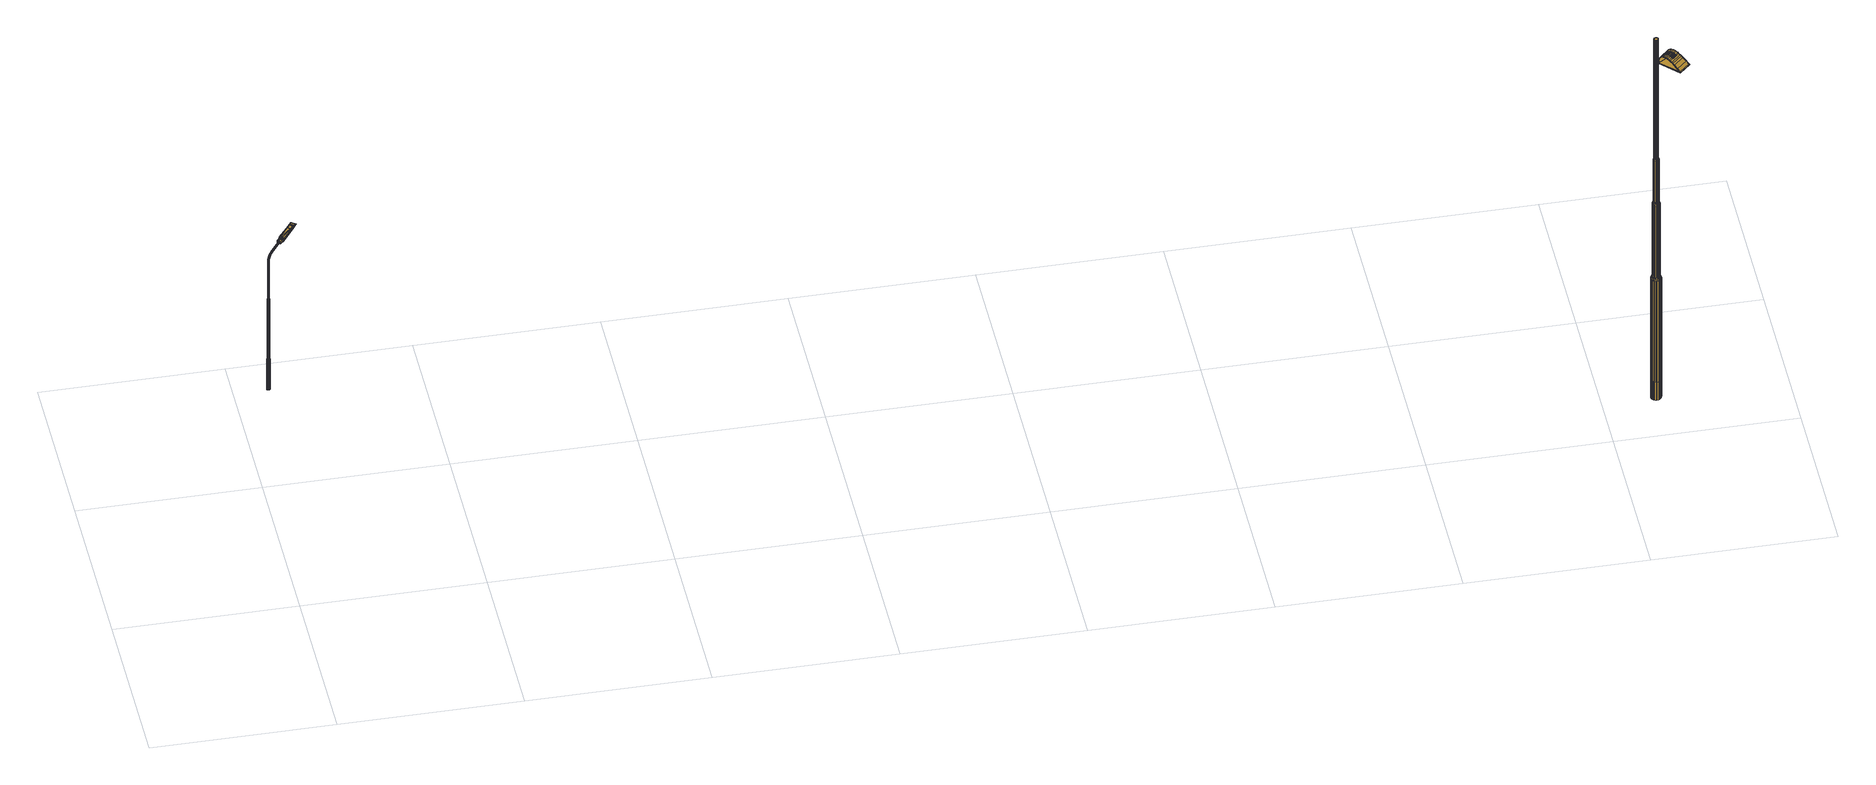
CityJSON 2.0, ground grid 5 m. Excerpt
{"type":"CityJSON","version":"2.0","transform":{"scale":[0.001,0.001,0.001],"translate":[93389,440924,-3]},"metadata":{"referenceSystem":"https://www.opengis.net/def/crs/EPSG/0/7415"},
"CityObjects":{
"cityfurniture1":{"type":"CityFurniture","attributes":{"Lichtpunttype":"Straatverlichting","Brondatum":"12-06-2019","Buurt_nummer":"62","Masttype":"MAST 6M LPH 6M ST VERJ D89 B1","Lamptype":"SON PRO E 50W E27","Buurtnaam":"Hillegersberg Noord","Nummer":"2","Geplaatst_op":"01-01-1998","Wijknummer":"6","Nivo":"0","Datum_laatste_mutatie":"07-06-2019","Straatnaam":"Wilgenoord","Thema":"Lichtmasten","Beheerobject":"23442/OVL-002","Armatuurtype":"490 SGS 203 1X SON 50W <NB>","Objecthoogte":"6","Klasse":"Tertiaire weg","Wijknaam":"Hillegersberg-Schiebroek","class":"Paal","function":"Lichtmast"},"geometry":[{"type":"MultiSurface","lod":"2","boundaries":[[[0,1,2,3,4,5]],[[6,7,8,9,10,11]],[[12,13,14,15,16,17]],[[18,19,20,21,22,23]],[[16,15,14,24,25,26]],[[11,10,9,27,28,29]],[[30,31,20,19,18,32]],[[23,22,21,33,34,35]],[[36,37,38,39]],[[40,41,42,31,30,32]],[[43,44,45,46,47,48]],[[14,49,50,24]],[[51,52,53,54]],[[55,56,45,44,43,57]],[[20,58,59,21]],[[49,60,61,50]],[[62,48,52,51]],[[26,25,24,2,1,0]],[[63,64,65,8,7,6]],[[9,66,67,27]],[[68,69,56,55,57,70]],[[71,5,72,73]],[[74,75,76,66]],[[61,77,78,79]],[[77,80,81,78]],[[82,71,73,83]],[[46,84,36,85]],[[37,82,83,38]],[[48,47,46,85,86,52]],[[80,6,11,81]],[[8,74,66,9]],[[87,88,89,90]],[[50,61,79,91]],[[85,36,39,92]],[[93,94,95,96]],[[97,98,99,100]],[[60,101,77,61]],[[102,23,35,103]],[[75,87,90,76]],[[24,50,91,2]],[[96,95,104,105]],[[59,96,105,106]],[[107,16,26,108]],[[109,63,6,80]],[[21,59,106,33]],[[95,51,54,104]],[[110,111,112,113]],[[88,32,18,89]],[[81,11,29,114]],[[98,115,116,99]],[[2,91,117,3]],[[94,62,51,95]],[[79,78,118,119]],[[52,86,85,92,120,53]],[[76,90,111,110]],[[27,67,121,122]],[[67,110,113,121]],[[66,76,110,67]],[[111,102,103,112]],[[123,124,125,126]],[[127,128,71,82]],[[90,89,102,111]],[[91,79,119,117]],[[115,107,108,116]],[[129,130,131,132]],[[58,93,96,59]],[[133,134,135,136]],[[124,137,138,125]],[[139,17,16,107]],[[84,140,37,36]],[[140,127,82,37]],[[101,109,80,77]],[[141,142,40,143]],[[144,141,143,145]],[[146,147,148,149]],[[13,150,49,14]],[[151,152,142,141]],[[136,135,153,154]],[[78,81,114,118]],[[89,18,23,102]],[[128,0,5,71]],[[135,144,145,153]],[[155,156,157,158]],[[159,160,98,97]],[[161,151,141,144]],[[162,57,43,163]],[[164,165,94,93]],[[147,166,167,148]],[[168,169,170,171]],[[31,172,58,20]],[[145,143,88,87]],[[56,97,100,45]],[[150,173,60,49]],[[132,131,174,175]],[[154,153,75,74]],[[176,177,123,178]],[[171,170,165,164]],[[156,179,180,157]],[[163,43,48,62]],[[153,145,87,75]],[[169,181,162,170]],[[166,155,158,167]],[[181,70,57,162]],[[182,168,171,183]],[[45,100,84,46]],[[184,133,136,185]],[[173,186,101,60]],[[186,187,109,101]],[[188,139,107,115]],[[42,183,172,31]],[[170,162,163,165]],[[116,108,128,127]],[[108,26,0,128]],[[99,116,127,140]],[[165,163,62,94]],[[69,159,97,56]],[[160,188,115,98]],[[143,40,32,88]],[[172,164,93,58]],[[187,189,63,109]],[[65,154,74,8]],[[183,171,164,172]],[[100,99,140,84]],[[190,191,192,193]],[[194,195,196,197]],[[198,199,200,201]],[[177,202,124,123]],[[203,204,168,182]],[[205,206,207,208,209,210]],[[211,212,202,177]],[[213,214,215,216]],[[217,210,209,218]],[[219,220,221,222]],[[223,213,216,224]],[[225,190,193,226]],[[220,227,228,221]],[[227,229,230,228]],[[231,232,155,166]],[[206,223,224,207]],[[233,203,182,234]],[[235,236,237,238]],[[239,240,241,242]],[[202,243,137,124]],[[191,194,197,192]],[[195,244,245,196]],[[246,231,166,147]],[[175,174,70,181]],[[245,247,201,248,249,250]],[[179,251,252,253,254,180]],[[152,255,233,234,256,142]],[[257,239,242,258]],[[214,235,238,215]],[[259,198,201,247,245,244]],[[260,261,184,185,262,189]],[[263,226,264,265,266,267]],[[268,211,177,176]],[[269,246,147,146]],[[270,267,266,243]],[[212,270,243,202]],[[271,268,176,252]],[[272,273,233,255,152,274]],[[275,276,277,184,261,260]],[[278,175,181,169]],[[279,280,179,156]],[[234,182,183,42]],[[281,271,252,251,179,280]],[[282,283,130,129]],[[256,234,42,41,40,142]],[[284,282,129,285]],[[126,125,186,173]],[[137,275,260,138]],[[232,279,156,155]],[[204,278,169,168]],[[243,266,275,137]],[[286,287,288,289]],[[290,291,159,69]],[[265,264,277,276,275,266]],[[292,274,152,151]],[[293,294,13,12,17,295]],[[192,197,296,287]],[[297,292,151,161]],[[296,298,292,297]],[[277,289,133,184]],[[226,193,286,264]],[[287,296,297,288]],[[197,196,298,296]],[[196,245,250,298]],[[193,192,287,286]],[[298,250,274,292]],[[291,299,160,159]],[[264,286,289,277]],[[289,288,134,133]],[[149,148,291,290]],[[273,300,203,233]],[[125,138,187,186]],[[157,180,295,301]],[[302,301,139,188]],[[158,157,301,302]],[[167,158,302,299]],[[288,297,161,134]],[[262,185,65,64,63,189]],[[134,161,144,135]],[[138,260,189,187]],[[185,136,154,65]],[[299,302,188,160]],[[301,295,17,139]],[[148,167,299,291]],[[303,126,173,150]],[[304,285,305,306]],[[305,132,175,278]],[[249,248,273,272,274,250]],[[300,306,204,203]],[[200,307,304,308]],[[178,123,126,303]],[[201,200,308,248]],[[294,303,150,13]],[[252,176,178,253]],[[248,308,300,273]],[[254,253,294,293,295,180]],[[307,284,285,304]],[[285,129,132,305]],[[309,217,218,310]],[[253,178,303,294]],[[308,304,306,300]],[[306,305,278,204]],[[117,119,311,312]],[[29,28,27,122,313,314]],[[53,120,92,315,316,317]],[[314,313,122,318,319,320]],[[3,117,312,321]],[[258,242,270,212]],[[112,103,322,323]],[[54,53,317,324]],[[113,112,323,325]],[[104,54,324,326]],[[106,105,327,328]],[[242,241,267,270]],[[329,257,258,330]],[[5,4,3,321,331,72]],[[105,104,326,327]],[[35,34,33,332,333,334]],[[103,35,334,322]],[[33,106,328,332]],[[229,335,336,230]],[[337,225,226,263,267,241]],[[216,215,338,339]],[[340,341,231,246]],[[341,342,232,231]],[[39,38,343,344]],[[338,345,282,284]],[[342,346,279,232]],[[224,216,339,199]],[[38,83,347,343]],[[207,224,199,198]],[[222,221,340,348]],[[92,39,344,315]],[[83,73,349,347]],[[350,351,352,353,354,355]],[[336,355,354,346]],[[353,352,271,281,280,354]],[[346,354,280,279]],[[345,356,283,282]],[[215,238,345,338]],[[221,228,341,340]],[[238,237,356,345]],[[72,331,321,357,358,359]],[[352,360,268,271]],[[351,361,360,352]],[[362,309,310,363]],[[335,364,355,336]],[[360,330,211,268]],[[330,258,212,211]],[[228,230,342,341]],[[365,146,149,366,131,130]],[[208,207,198,259,244,209]],[[361,329,330,360]],[[367,368,369,370]],[[368,362,363,369]],[[230,336,346,342]],[[218,209,244,195]],[[371,219,222,372,237,236]],[[372,222,348,373,356,237]],[[374,375,239,257]],[[376,374,257,329]],[[240,377,370,225,337,241]],[[339,338,284,307]],[[363,310,194,191]],[[375,378,240,239]],[[379,376,329,361]],[[348,340,246,269]],[[366,149,290,380,174,131]],[[369,363,191,190]],[[310,218,195,194]],[[378,381,367,370,377,240]],[[380,290,69,68,70,174]],[[364,382,383,351,350,355]],[[383,379,361,351]],[[370,369,190,225]],[[199,339,307,200]],[[384,220,219,385]],[[385,219,371,236,386,387]],[[318,388,325,323,322,334,333,332,328,327,326,324,317,316,315,344,343,347,349,359,358,357,389,390,391,392,320,319]],[[311,393,391,390]],[[312,311,390,389]],[[386,236,235,394]],[[356,373,348,269,395,283]],[[393,396,392,391]],[[397,398,399,206,205,210]],[[400,397,210,217]],[[395,269,146,365,130,283]],[[401,229,227,402]],[[403,404,400,405]],[[404,400,217,309]],[[406,385,384,407]],[[376,379,408,409]],[[402,227,220,384]],[[410,411,214,213]],[[399,412,223,206]],[[412,410,213,223]],[[413,414,415,416]],[[394,235,214,411]],[[417,362,368,418]],[[419,418,417,420]],[[335,229,401,421]],[[404,309,362,417]],[[411,410,412,399,398,397,400,404,417,418,422,423,424,415,414,409,408,425,426,427,421,401,402,384,385,387,386,394]],[[364,335,421,427]],[[416,415,424,428]],[[424,378,375,415]],[[383,382,364,427,426,425]],[[422,367,381,378,424,423]],[[415,375,374,414]],[[374,376,409,414]],[[424,423,429,428]],[[430,429,423,422]],[[418,368,367,422]],[[379,383,425,408]],[[431,427,426,425,432,433]],[[434,399,412,435]],[[407,384,402,436]],[[432,425,408,437]],[[438,409,414,413]],[[420,417,404,403]],[[439,401,421,440]],[[440,421,427,431]],[[435,412,410,441]],[[442,411,394,443]],[[437,408,409,438]],[[441,410,411,442]],[[405,400,397,444]],[[406,445,446,386,387,385]],[[436,402,401,439]],[[443,394,386,446]],[[434,447,444,397,398,399]],[[430,422,418,419]],[[122,121,388,318]],[[121,113,325,388]],[[114,29,314,396]],[[73,72,359,349]],[[118,114,396,393]],[[321,312,389,357]],[[119,118,393,311]],[[396,314,320,392]],[[448,449,450,451]],[[452,453,454,455]],[[456,457,458]],[[459,460,461]],[[462,463,464]],[[465,466,467]],[[451,450,468,469]],[[470,452,455,471]],[[472,473,474,475]],[[476,470,477,478,479]],[[480,481,482,483]],[[484,458,485,472,473,486,487,488,489]],[[490,475,474,491,492,493,469,468,494,495,496]],[[485,472,475,490]],[[497,498,499,478,477,500]],[[476,501,502,503,488,487,486,473,472,485,456,453,452,470]],[[487,488,504,493,492]],[[466,459,505,506,507]],[[466,508,509]],[[459,462,449,448]],[[501,510,502]],[[465,511,512]],[[513,465,512,514,462,464,515]],[[516,517,497,498]],[[518,462,514]],[[453,456,519,454]],[[473,486,491,474]],[[459,448,451,505]],[[503,510,489]],[[489,520,521,510]],[[456,485,490,496,519]],[[470,471,500,477]],[[498,516,522,499]],[[448,459,466,467,449]],[[466,465,513,515,464,462,459]],[[482,473,486,483]],[[489,503,488]],[[523,466,508]],[[521,501,476]],[[466,509,459]],[[460,459,466]],[[452,457,453]],[[510,501,521]],[[502,501,524,525]],[[463,461,460,523,508,509]],[[510,503,502]],[[503,502,525,526]],[[466,465,508]],[[459,463,462]],[[527,452,470]],[[508,465,513]],[[528,458,457,527]],[[498,497,529,507,506,499]],[[460,466,523]],[[463,459,509]],[[457,452,527]],[[458,456,485]],[[512,514,518,487,486,473,472,511]],[[459,461,463]],[[471,455,454,519,496,495,529,497,517,497,500]],[[462,464,515,513,465,467,449]],[[486,487,492,491]],[[449,467,494,468,450]],[[528,520,489,484,458]],[[467,466,507,529,495,494]],[[488,503,526,504]],[[520,528,527,470,476,521]],[[463,509,508,513,515,464]],[[457,456,453]],[[451,469,493,504,526,525,524,479,478,499,522,499,506,505]],[[501,476,479,524]],[[530,531,532,533]],[[533,534,535,532]],[[536,537,538,533,532,539]],[[538,540,534,533]],[[541,542,543,544,540,538,537]],[[545,531,530,546]],[[547,548,549,536,539,550,551]],[[532,535,550,539]],[[541,549,548,542]],[[532,531,545,552,553,535]],[[537,536,549,541]],[[554,555,546,530,533,534]]]}]},
"cityfurniture2":{"type":"CityFurniture","attributes":{"Lichtpunttype":"Straatverlichting","Brondatum":"12-06-2019","Buurt_nummer":"62","Masttype":"TRAMMAST LPH 10M","Lamptype":"CPO-TW 140W KL.728","Buurtnaam":"Hillegersberg Noord","Nummer":"14","Uithoudertype":"UITHOUDER OV CONVERSIEMODEL","Geplaatst_op":"02-12-2010","Wijknummer":"6","Nivo":"0","Datum_laatste_mutatie":"07-06-2019","Straatnaam":"Straatweg","Thema":"Lichtmasten","Beheerobject":"71935/OVL-014","Armatuurtype":"4767 ARM SGS 453 1X CPO-TW 140W K EB OC FG EVSA VLAK GLAS LS-6","Objecthoogte":"10","Klasse":"Verbindingsweg 2-zijdig","Wijknaam":"Hillegersberg-Schiebroek","class":"Paal","function":"Lichtmast"},"geometry":[{"type":"MultiSurface","lod":"2","boundaries":[[[556,557,558,559]],[[560,561,562,563]],[[564,565,566,567]],[[568,569,557,556]],[[570,571,572,573]],[[573,572,565,564]],[[559,558,561,560]],[[567,566,569,568]],[[574,564,567,575]],[[576,556,559,577]],[[578,579,580,581]],[[582,583,584,585]],[[586,587,588,589]],[[575,567,568,590]],[[591,592,579,578]],[[585,584,593,594]],[[590,568,556,576]],[[595,596,583,582]],[[597,560,563,598]],[[599,570,573,600]],[[601,602,587,586]],[[577,559,560,597]],[[600,573,564,574]],[[589,588,571,570]],[[603,604,602,601]],[[605,606,592,591]],[[594,593,606,605]],[[598,563,596,595]],[[579,607,608,580]],[[563,562,609,596]],[[610,611,612,613]],[[614,615,611,610]],[[584,616,617,593]],[[618,619,615,614]],[[620,621,619,618]],[[622,623,621,620]],[[606,624,625,592]],[[593,617,624,606]],[[592,625,607,579]],[[626,627,604,603]],[[613,612,627,626]],[[583,628,616,584]],[[580,608,623,622]],[[596,609,628,583]],[[629,630,631,632]],[[633,634,635,636]],[[637,638,639,640]],[[641,642,643,644]],[[645,646,647,648]],[[648,647,649,650]],[[636,635,651,652]],[[653,654,634,633]],[[655,656,657,658]],[[640,639,659,660]],[[650,649,630,629]],[[661,662,654,653]],[[663,664,662,661]],[[644,643,664,663]],[[660,659,642,641]],[[665,666,638,637]],[[658,657,666,665]],[[630,667,668,631]],[[646,669,670,647]],[[671,672,673,674]],[[634,675,676,635]],[[677,678,679,680]],[[681,682,669,646]],[[643,683,684,664]],[[680,679,685,686]],[[687,688,689,690]],[[647,670,691,649]],[[649,691,667,630]],[[654,692,675,634]],[[674,673,656,655]],[[690,689,678,677]],[[642,693,683,643]],[[635,676,694,651]],[[695,696,672,671]],[[686,685,696,695]],[[664,684,697,662]],[[652,651,682,681]],[[662,697,692,654]],[[631,668,688,687]],[[698,699,700,701]],[[702,703,704,705]],[[706,707,708,709]],[[710,711,699,698]],[[709,708,703,702]],[[712,713,714,715]],[[701,700,707,706]],[[716,717,718,719]],[[719,718,713,712]],[[705,704,720,721]],[[715,714,711,710]],[[722,698,701,723]],[[648,716,719,645]],[[721,720,724,725]],[[726,702,705,727]],[[725,724,728,729]],[[730,731,732,733]],[[733,732,734,735]],[[736,737,738,739]],[[739,738,740,741]],[[741,740,742,743]],[[743,742,744,745]],[[745,744,746,747]],[[748,706,709,749]],[[735,734,717,716]],[[723,701,706,748]],[[750,715,710,751]],[[752,753,754,755]],[[729,728,753,752]],[[755,754,756,757]],[[757,756,758,759]],[[759,758,737,736]],[[747,746,760,761]],[[762,712,715,750]],[[751,710,698,722]],[[749,709,702,726]],[[761,760,731,730]],[[645,719,712,762]],[[763,745,747,764]],[[765,739,741,766]],[[767,721,725,768]],[[769,752,755,770]],[[723,653,633,722]],[[771,736,739,765]],[[766,741,743,772]],[[650,735,716,648]],[[768,725,729,773]],[[773,729,752,769]],[[774,757,759,775]],[[770,755,757,774]],[[632,730,733,629]],[[772,743,745,763]],[[727,705,721,767]],[[764,747,761,776]],[[722,633,636,751]],[[629,733,735,650]],[[776,761,730,632]],[[775,759,736,771]],[[751,636,652,750]],[[770,658,665,769]],[[766,686,695,765]],[[764,690,677,763]],[[774,655,658,770]],[[727,641,644,726]],[[773,637,640,768]],[[775,674,655,774]],[[748,661,653,723]],[[749,663,661,748]],[[776,687,690,764]],[[726,644,663,749]],[[767,660,641,727]],[[750,652,681,762]],[[769,665,637,773]],[[772,680,686,766]],[[765,695,671,771]],[[768,640,660,767]],[[762,681,646,645]],[[763,677,680,772]],[[632,631,687,776]],[[734,732,731,760,746,744,742,740,738,737,758,756,754,753,728,724,720,704,703,708,707,700,699,711,714,713,718,717]],[[672,777,778,673]],[[679,779,780,685]],[[678,781,779,679]],[[668,782,783,688]],[[657,784,785,666]],[[669,786,787,670]],[[639,788,789,659]],[[651,694,790,682]],[[689,791,781,678]],[[696,792,777,672]],[[682,790,786,669]],[[673,778,793,656]],[[667,794,782,668]],[[659,789,693,642]],[[685,780,792,696]],[[688,783,791,689]],[[638,795,788,639]],[[666,785,795,638]],[[656,793,784,657]],[[780,585,594,792]],[[779,582,585,780]],[[792,594,605,777]],[[670,787,796,691]],[[784,581,797,785]],[[778,591,578,793]],[[781,595,582,779]],[[789,798,799,693]],[[691,796,794,667]],[[683,800,801,684]],[[785,797,802,795]],[[676,803,599,694]],[[693,799,800,683]],[[777,605,591,778]],[[675,804,803,676]],[[692,805,804,675]],[[788,806,798,789]],[[793,578,581,784]],[[795,802,806,788]],[[684,801,807,697]],[[697,807,805,692]],[[791,598,595,781]],[[694,599,600,790]],[[786,574,575,787]],[[581,580,622,797]],[[802,620,618,806]],[[787,575,590,796]],[[803,589,570,599]],[[798,614,610,799]],[[782,577,597,783]],[[807,603,601,805]],[[800,613,626,801]],[[796,590,576,794]],[[806,618,614,798]],[[783,597,598,791]],[[790,600,574,786]],[[804,586,589,803]],[[805,601,586,804]],[[801,626,603,807]],[[794,576,577,782]],[[799,610,613,800]],[[797,622,620,802]],[[808,809,810,811]],[[812,813,814,815]],[[816,817,818]],[[811,810,819,820]],[[821,822,823]],[[824,825,826,827]],[[816,828,829,830]],[[831,832,833,834]],[[815,814,835,836]],[[827,826,813,812]],[[823,837,821]],[[838,839,832,831]],[[836,835,840,841]],[[842,843,844,845]],[[834,833,823,822]],[[846,847,848,849]],[[849,848,850,851]],[[851,850,843,842]],[[818,830,816]],[[845,844,809,808]],[[841,840,839,838]],[[820,819,825,824]],[[852,853,854,855]],[[856,857,853,852]],[[858,859,860]],[[859,861,860]],[[859,862,861]],[[863,864,857,856]],[[865,866,854,853,857,864,867,868,869,870,871,872],[873,874,859,858,875,876]],[[859,874,877,862]],[[862,878,861]],[[862,866,865,878]],[[878,865,872,861]],[[855,854,866,862]],[[879,867,864,863]],[[880,844,843,881]],[[882,809,844,880]],[[883,819,810,884]],[[885,825,819,883]],[[884,810,809,882]],[[886,826,825,885]],[[887,888,889,890]],[[891,892,893,818]],[[894,895,892,891]],[[896,897,898,899]],[[900,901,902,903]],[[897,900,903,898]],[[904,896,899,905]],[[771,671,674,775]],[[906,907,908,909]],[[910,911,912,913]],[[911,906,909,912]],[[914,915,916,917]],[[918,919,920,921]],[[922,914,917,923]],[[924,925,926,927]],[[928,918,921,929]],[[930,904,905,931]],[[932,933,934,935]],[[919,932,935,920]],[[936,937,938,939]],[[925,928,929,926]],[[937,922,923,938]],[[940,941,942,943]],[[915,940,943,916]],[[944,936,939,945]],[[933,946,947,934]],[[941,930,931,942]],[[948,949,950,951]],[[952,948,951,953]],[[954,952,953,955]],[[956,957,958,959]],[[960,961,962,963]],[[961,964,965,962]],[[949,960,963,950]],[[966,967,968,969]],[[970,971,972,973]],[[974,975,976,977]],[[971,978,979,972]],[[980,981,982,983]],[[967,984,985,968]],[[986,987,988,989]],[[990,991,992,993]],[[964,974,977,965]],[[994,970,973,995]],[[991,966,969,992]],[[996,986,989,997]],[[975,990,993,976]],[[987,994,995,988]],[[981,998,999,982]],[[998,996,997,999]],[[1000,1001,1002,1003]],[[1004,1005,1006,1007]],[[1008,1009,1010,1011]],[[1009,1000,1003,1010]],[[1012,956,959,1013]],[[1001,1004,1007,1002]],[[1005,1012,1013,1006]],[[1014,1015,1016,1017]],[[1018,1019,1020,1021]],[[1022,1023,1024,1025]],[[1015,1026,1027,1016]],[[1028,1029,1030,1031]],[[1019,1032,1033,1020]],[[907,1034,1035,908]],[[1023,1008,1011,1024]],[[1036,1028,1031,1037]],[[1038,1014,1017,1039]],[[1029,1022,1025,1030]],[[1034,1040,1041,1035]],[[1040,1038,1039,1041]],[[1042,1018,1021,1043]],[[1026,1042,1043,1027]],[[1044,832,839,1045]],[[1046,833,832,1044]],[[1047,823,833,1046]],[[829,837,823,1047]],[[1048,1049,1050,1051]],[[873,1052,863]],[[1053,1054,1055]],[[860,1056,1057]],[[1058,1059,875,858]],[[1059,1058,1049,1048]],[[876,875,1052]],[[858,860,1057]],[[1049,1058,858,859]],[[855,862,877,873]],[[873,876,1052]],[[863,856,852]],[[1057,1052,875,858]],[[873,852,855]],[[1052,879,863]],[[1053,1055,873,876,1048,1051,1060]],[[873,863,852]],[[1061,1062,895,894]],[[1063,1064,1065,1066]],[[1067,847,1068,1069]],[[1066,1065,1062,1061]],[[1069,1068,1064,1063]],[[1070,848,847,1067]],[[881,843,850,1071]],[[1071,850,848,1070]],[[1072,1073,1074,1075]],[[1076,1077,1078,1079]],[[1080,1081,1082,1083]],[[1084,1085,1086,1087]],[[1088,1089,1090,1091]],[[1092,1088,1091,1093]],[[1094,1095,1096,1097]],[[1098,1092,1093,1099]],[[1081,1098,1099,1082]],[[1077,1100,1101,1078]],[[1085,1072,1075,1086]],[[1073,1076,1079,1074]],[[1102,1084,1087,1103]],[[1089,1102,1103,1090]],[[1104,1094,1097,1105]],[[1106,1107,1108,1109]],[[1110,1104,1105,1111]],[[1112,1113,1114,1115]],[[1116,1117,1118,1119]],[[1120,1121,1122,1123]],[[1113,1106,1109,1114]],[[1124,1125,1126,1127]],[[1128,1110,1111,1129]],[[1130,1131,1132,1133]],[[1131,1124,1127,1132]],[[1117,1128,1129,1118]],[[1134,1116,1119,1135]],[[978,1130,1133,979]],[[1121,1134,1135,1122]],[[1107,1120,1123,1108]],[[1136,1137,1138,1139]],[[1140,1141,1142,1143]],[[1144,1145,1146,1147]],[[1141,1148,1149,1142]],[[1150,1151,1152,1153]],[[1151,1154,1155,1152]],[[1156,1136,1139,1157]],[[1145,1150,1153,1146]],[[1154,1158,1159,1155]],[[1158,1156,1157,1159]],[[1160,1144,1147,1161]],[[1162,1163,1164,1165]],[[1166,1162,1165,1167]],[[1168,1160,1161,1169]],[[1148,1168,1169,1149]],[[1052,868,867,879]],[[1056,870,869,1057]],[[1170,893,1171]],[[1171,893,892,1172]],[[1173,1062,1065,1174]],[[821,1175,1170,837]],[[1057,869,868,1052]],[[1171,1175,1170]],[[861,872,871,860]],[[1176,1177,1064]],[[860,871,870,1056]],[[1068,847,846]],[[1178,895,1062,1173]],[[1172,892,895,1178]],[[1064,1068,1176]],[[846,1176,1068]],[[1174,1065,1064,1177]],[[816,1179,817]],[[1180,1047,1046,1181]],[[829,1047,1180]],[[1180,828,829]],[[1045,839,840,1182]],[[1182,840,835,1183]],[[1184,814,813,1185]],[[1185,813,826,886]],[[1183,835,814,1184]],[[1186,924,927,1187]],[[1188,1189,1190,1191]],[[1192,1193,1194,1195]],[[1196,1197,1198,1199]],[[1189,1200,1201,1190]],[[1193,1188,1191,1194]],[[1200,1186,1187,1201]],[[1202,1203,1204,1205]],[[1206,1207,1208,1209]],[[1050,1210,1060,1051]],[[1211,1196,1199,1212]],[[1213,1211,1212,1214]],[[1215,1206,1209,1216]],[[1048,876,875,1059]],[[1207,1217,1218,1208]],[[1219,1202,1205,1220]],[[1221,1222,1223,1224]],[[1222,1215,1216,1223]],[[1203,1221,1224,1204]],[[1217,1225,1226,1218]],[[1210,1054,1060]],[[1225,1213,1214,1226]],[[1050,1049,859,874,877,1227,1054,1210]],[[1053,1060,1054]],[[1227,1055,1054]],[[1055,1227,873]],[[877,873,1227]],[[1228,1070,1067,1229]],[[1230,884,882,1231]],[[1232,1071,1070,1228]],[[1233,883,884,1230]],[[1234,885,883,1233]],[[1235,1061,894,1236]],[[1237,1066,1061,1235]],[[1238,1185,886,1179]],[[1239,1184,1185,1238]],[[1240,1044,1045,1241]],[[1242,1182,1183,1243]],[[1181,1046,1044,1240]],[[1236,894,891,1244]],[[1245,880,881,1246]],[[1231,882,880,1245]],[[1243,1183,1184,1239]],[[1229,1067,1069,1247]],[[1244,891,818,817]],[[1247,1069,1063,1248]],[[1248,1063,1066,1237]],[[1179,886,885,1234]],[[1246,881,1071,1232]],[[1241,1045,1182,1242]],[[1175,1171,827]],[[827,812,815,836,841,838,831,834,822,1175]],[[1249,1250,1251,1252]],[[1252,1251,888,887]],[[1253,1254,1250,1249]],[[890,1255,1256,1253,1249,1252,887]],[[1257,1258,1259,1260]],[[1261,1262,1263,1264]],[[1256,1265,1254,1253]],[[1255,1266,1265,1256]],[[1266,889,888,1251,1250,1254,1265]],[[1267,1268,1269,1270]],[[1262,1271,1272,1263]],[[890,889,1266,1255]],[[1273,1274,1275,1276]],[[1277,1257,1260,1278]],[[1163,1261,1264,1164]],[[1274,1267,1270,1275]],[[1268,1279,1280,1269]],[[1271,1273,1276,1272]],[[1279,1277,1278,1280]],[[818,893,1170,830]],[[1177,846,849,851,842,845,808,811,820,824,827,1171,1172,1178,1173,1174]],[[1177,1176,846]],[[816,828,1180]],[[1180,1181,1240,1241,1242,1243,1239,1238,1179,816]],[[1175,822,821]],[[1247,1248,1237,1235,1236,1244,817,1179,1234,1233,1230,1231,1245,1246,1232,1228,1229]]]}]}
},
"vertices":[
[965,8844,5546],[965,8843,5549],[964,8842,5551],[978,8858,5559],[979,8859,5556],[979,8859,5554],[956,8812,5557],[957,8810,5557],[959,8808,5558],[974,8824,5569],[971,8826,5568],[970,8828,5568],[930,8803,5513],[928,8802,5515],[940,8815,5529],[940,8815,5527],[942,8817,5525],[930,8804,5511],[991,8816,5555],[992,8816,5553],[993,8817,5551],[1006,8833,5559],[1006,8832,5561],[1006,8832,5563],[952,8828,5541],[952,8829,5539],[953,8830,5537],[988,8841,5577],[986,8843,5577],[985,8845,5576],[979,8802,5543],[980,8803,5541],[978,8801,5545],[1020,8849,5564],[1020,8849,5566],[1020,8848,5569],[992,8852,5541],[988,8856,5543],[1001,8871,5547],[1005,8867,5545],[966,8787,5533],[967,8788,5531],[968,8789,5529],[975,8819,5525],[974,8822,5525],[972,8823,5524],[984,8836,5533],[985,8834,5534],[987,8832,5534],[938,8812,5533],[950,8826,5545],[1003,8843,5543],[999,8846,5541],[1013,8861,5545],[1016,8858,5547],[963,8809,5514],[961,8810,5513],[965,8807,5514],[994,8819,5546],[1007,8834,5554],[937,8809,5537],[950,8823,5549],[990,8828,5536],[943,8797,5544],[944,8795,5544],[946,8793,5544],[977,8821,5568],[993,8838,5576],[953,8798,5501],[951,8799,5501],[955,8796,5501],[981,8859,5549],[993,8875,5559],[995,8874,5554],[964,8805,5557],[968,8803,5555],[982,8819,5566],[951,8819,5553],[965,8835,5563],[964,8839,5560],[953,8816,5555],[967,8832,5566],[984,8858,5545],[998,8873,5550],[980,8839,5534],[996,8850,5540],[998,8849,5540],[972,8801,5553],[975,8800,5549],[989,8816,5560],[986,8817,5563],[963,8841,5555],[1009,8864,5545],[994,8821,5542],[993,8825,5538],[1005,8839,5545],[1007,8836,5549],[957,8814,5514],[953,8816,5515],[964,8828,5527],[968,8826,5525],[938,8805,5540],[1003,8832,5568],[1018,8848,5573],[1019,8854,5550],[1020,8851,5554],[1021,8849,5559],[945,8818,5521],[956,8830,5533],[940,8801,5542],[996,8835,5575],[1000,8833,5572],[1015,8850,5577],[1012,8852,5580],[981,8848,5575],[949,8817,5518],[960,8830,5529],[977,8857,5563],[979,8852,5572],[978,8854,5568],[1010,8863,5545],[1007,8855,5582],[1003,8858,5583],[906,8774,5486],[906,8769,5489],[916,8780,5507],[915,8784,5505],[972,8843,5538],[968,8844,5542],[934,8765,5455],[932,8769,5454],[938,8777,5471],[941,8772,5472],[927,8764,5511],[932,8762,5509],[942,8774,5527],[938,8776,5528],[907,8764,5490],[917,8775,5509],[934,8806,5508],[975,8842,5536],[951,8773,5522],[955,8774,5518],[963,8786,5537],[947,8773,5525],[959,8787,5540],[928,8773,5454],[924,8776,5454],[931,8784,5471],[935,8780,5471],[926,8800,5518],[941,8761,5505],[944,8762,5502],[955,8788,5542],[950,8790,5544],[914,8778,5456],[910,8778,5458],[917,8786,5476],[921,8786,5474],[947,8802,5501],[943,8805,5503],[937,8761,5507],[968,8803,5515],[979,8815,5527],[982,8808,5533],[981,8811,5529],[919,8778,5455],[926,8785,5472],[960,8783,5508],[959,8787,5505],[970,8799,5518],[971,8795,5521],[981,8804,5537],[925,8795,5522],[946,8785,5487],[949,8781,5488],[900,8770,5464],[899,8765,5466],[907,8778,5484],[906,8776,5460],[912,8784,5478],[958,8792,5503],[959,8779,5511],[970,8792,5525],[923,8767,5511],[934,8779,5529],[926,8792,5525],[927,8787,5527],[938,8805,5505],[930,8783,5528],[899,8732,5425],[904,8730,5425],[908,8735,5448],[903,8737,5448],[909,8730,5424],[914,8731,5423],[918,8735,5445],[913,8735,5447],[921,8736,5421],[924,8740,5420],[928,8744,5440],[926,8741,5442],[898,8760,5468],[950,8768,5496],[950,8772,5493],[916,8731,5378],[918,8732,5378],[918,8733,5399],[917,8732,5400],[916,8730,5400],[914,8729,5378],[892,8758,5445],[892,8754,5447],[923,8741,5377],[923,8746,5377],[924,8747,5398],[924,8742,5398],[910,8727,5378],[911,8728,5401],[917,8760,5377],[912,8763,5377],[913,8763,5397],[917,8761,5397],[921,8736,5378],[922,8737,5399],[894,8735,5425],[899,8740,5449],[907,8764,5377],[908,8765,5398],[902,8765,5377],[903,8766,5398],[914,8772,5436],[909,8772,5437],[947,8765,5499],[957,8777,5515],[922,8751,5377],[920,8756,5377],[920,8757,5397],[923,8752,5398],[886,8740,5401],[888,8736,5402],[891,8739,5425],[889,8743,5425],[899,8755,5470],[918,8732,5422],[922,8738,5444],[919,8770,5436],[924,8739,5443],[931,8747,5462],[930,8746,5463],[928,8744,5464],[904,8774,5461],[903,8773,5462],[910,8781,5481],[911,8782,5480],[946,8764,5500],[955,8775,5517],[885,8745,5401],[888,8748,5424],[920,8735,5422],[920,8771,5511],[920,8769,5511],[932,8781,5528],[897,8743,5449],[905,8747,5471],[903,8749,5471],[902,8751,5470],[896,8744,5448],[894,8763,5444],[923,8768,5435],[893,8749,5448],[897,8767,5442],[937,8754,5483],[938,8756,5481],[936,8753,5484],[910,8760,5491],[911,8758,5492],[913,8756,5492],[950,8777,5490],[905,8772,5439],[900,8770,5440],[899,8768,5441],[929,8759,5436],[926,8763,5436],[930,8754,5437],[935,8760,5456],[909,8744,5470],[914,8742,5470],[922,8751,5490],[917,8753,5491],[943,8789,5486],[938,8792,5487],[931,8751,5486],[920,8792,5497],[918,8791,5499],[921,8794,5496],[919,8742,5468],[927,8751,5489],[924,8743,5466],[934,8794,5488],[941,8759,5478],[925,8795,5493],[929,8796,5490],[916,8788,5502],[935,8756,5458],[942,8767,5474],[942,8763,5476],[930,8750,5439],[934,8751,5460],[905,8726,5378],[906,8727,5401],[992,8871,5573],[991,8873,5569],[1001,8860,5582],[1000,8861,5582],[1402,9309,5654],[1404,9308,5654],[1406,9306,5654],[1397,9304,5692],[1395,9306,5691],[1394,9307,5691],[992,8874,5564],[1412,9294,5682],[1409,9296,5686],[1410,9303,5656],[1406,9298,5689],[1412,9299,5659],[1414,9297,5663],[1414,9294,5668],[885,8750,5401],[888,8753,5423],[993,8875,5561],[1414,9294,5673],[1414,9294,5675],[1414,9294,5678],[897,8764,5377],[898,8765,5398],[893,8737,5425],[927,8750,5418],[926,8745,5419],[915,8766,5417],[911,8768,5417],[906,8769,5418],[1395,9316,5656],[1398,9313,5654],[926,8755,5417],[901,8768,5419],[1391,9318,5659],[919,8763,5417],[1388,9319,5663],[892,8761,5399],[890,8758,5399],[893,8761,5421],[895,8764,5420],[896,8765,5420],[893,8762,5399],[922,8759,5417],[1386,9320,5673],[1386,9320,5670],[1386,9320,5668],[889,8758,5422],[887,8755,5400],[900,8726,5378],[901,8727,5401],[893,8761,5378],[929,8771,5454],[936,8779,5471],[891,8731,5378],[895,8728,5378],[896,8729,5402],[892,8732,5402],[918,8758,5377],[918,8759,5397],[921,8762,5417],[884,8745,5378],[885,8740,5378],[885,8750,5378],[890,8734,5402],[888,8735,5378],[886,8754,5378],[944,8788,5487],[889,8733,5378],[891,8760,5378],[889,8758,5378],[912,8763,5107],[917,8760,5107],[920,8756,5107],[918,8758,5107],[1401,9301,5691],[1385,9319,5678],[1386,9317,5682],[1388,9314,5686],[1391,9311,5689],[994,8868,5577],[922,8751,5107],[924,8765,5436],[997,8866,5580],[914,8729,5107],[916,8731,5107],[918,8732,5107],[910,8727,5107],[902,8765,5107],[907,8764,5107],[907,8698,1081],[905,8726,5107],[918,8700,1081],[935,8781,1081],[925,8787,1081],[886,8754,5107],[885,8750,5107],[923,8741,5107],[923,8746,5107],[921,8736,5107],[856,8743,1081],[884,8745,5107],[885,8740,5107],[858,8730,1081],[900,8726,5107],[895,8728,5107],[882,8703,1081],[894,8698,1081],[897,8764,5107],[891,8731,5107],[889,8733,5107],[888,8735,5107],[889,8758,5107],[891,8760,5107],[893,8761,5107],[864,8719,1081],[868,8714,1081],[872,8710,1081],[878,8785,1081],[868,8777,1081],[872,8781,1081],[939,8713,1081],[947,8724,1081],[913,8792,1081],[861,8766,1081],[857,8754,1081],[901,8793,1081],[889,8790,1081],[950,8736,1081],[951,8748,1081],[949,8760,1081],[930,8706,1081],[939,8776,1081],[943,8772,1081],[935,8709,1081],[1425,9225,5651],[1398,9194,5644],[1400,9192,5644],[1427,9223,5651],[1694,9748,5735],[1505,9535,5687],[1502,9537,5687],[1691,9751,5735],[1317,9322,5639],[1537,9517,5600],[1349,9304,5547],[1816,9667,5751],[1360,9260,5729],[1372,9246,5723],[1407,9205,5692],[1384,9232,5712],[1380,9229,5692],[1299,9301,5692],[1707,9763,5751],[1289,9290,5644],[1398,9190,5644],[1399,9191,5640],[1708,9764,5739],[1705,9766,5739],[1306,9279,5633],[1308,9278,5633],[1305,9275,5632],[1304,9276,5632],[1816,9668,5739],[1710,9767,5739],[1821,9669,5739],[1819,9666,5739],[1385,9213,5598],[1310,9280,5598],[1309,9279,5611],[1385,9213,5611],[1377,9279,5547],[1291,9293,5633],[1383,9211,5633],[1386,9209,5633],[1400,9196,5633],[1404,9256,5547],[1289,9290,5632],[1381,9208,5632],[1383,9206,5632],[1399,9192,5632],[1287,9288,5644],[1284,9291,5644],[1286,9292,5632],[1707,9769,5747],[1818,9670,5747],[1821,9668,5747],[1707,9769,5739],[1802,9652,5735],[1614,9439,5687],[1426,9226,5639],[1402,9195,5633],[1818,9665,5751],[1820,9667,5751],[1709,9765,5751],[1329,9281,5712],[1357,9256,5712],[1592,9468,5600],[1305,9278,5648],[1303,9276,5685],[1325,9277,5692],[1382,9205,5685],[1353,9252,5692],[1816,9668,5747],[1705,9766,5747],[1384,9208,5648],[1314,9324,5639],[1774,9684,5639],[1780,9681,5653],[1819,9666,5747],[1345,9270,5723],[1805,9650,5735],[1616,9437,5687],[1428,9224,5639],[1725,9730,5653],[1729,9724,5639],[1706,9768,5751],[1234,9194,5590],[1309,9127,5590],[1308,9126,5612],[1232,9193,5612],[1307,9277,5632],[1383,9210,5632],[1308,9121,5611],[1229,9192,5611],[1231,9194,5612],[1310,9124,5612],[1306,9279,5632],[1225,9187,5674],[1304,9277,5685],[1307,9280,5648],[1308,9281,5633],[1387,9215,5598],[1311,9282,5598],[1386,9210,5648],[1384,9207,5685],[1304,9117,5674],[1385,9208,5632],[1387,9211,5633],[1386,9214,5611],[1385,9213,5633],[1309,9279,5633],[1310,9281,5611],
[36583,1540,1490],[36583,1540,890],[36591,1571,890],[36591,1571,1490],[36593,1602,1490],[36593,1602,890],[36588,1634,890],[36588,1634,1490],[36517,1468,1490],[36517,1468,890],[36544,1486,890],[36544,1486,1490],[36566,1511,1490],[36566,1511,890],[36457,1451,1490],[36457,1451,890],[36488,1456,890],[36488,1456,1490],[36517,1468,4890],[36544,1486,4890],[36583,1540,4890],[36591,1571,4890],[36410,1734,4890],[36410,1734,1490],[36381,1721,1490],[36381,1721,4890],[36558,1690,4890],[36558,1690,1490],[36533,1712,1490],[36533,1712,4890],[36394,1462,1490],[36394,1462,890],[36425,1453,890],[36425,1453,1490],[36566,1511,4890],[36441,1739,4890],[36441,1739,1490],[36504,1728,1490],[36504,1728,4890],[36576,1663,4890],[36576,1663,1490],[36593,1602,4890],[36588,1634,4890],[36457,1451,4890],[36488,1456,4890],[36365,1478,1490],[36365,1478,890],[36341,1500,1490],[36341,1500,890],[36473,1737,4890],[36473,1737,1490],[36410,1734,890],[36381,1721,890],[36576,1663,890],[36305,1587,1490],[36305,1587,890],[36311,1556,890],[36311,1556,1490],[36307,1619,1490],[36307,1619,890],[36533,1712,890],[36504,1728,890],[36316,1650,1490],[36316,1650,890],[36332,1679,1490],[36332,1679,890],[36354,1704,1490],[36354,1704,890],[36473,1737,890],[36441,1739,890],[36322,1527,1490],[36322,1527,890],[36558,1690,890],[36522,1564,8890],[36522,1564,7490],[36527,1580,7490],[36527,1580,8890],[36423,1523,7490],[36410,1494,7390],[36432,1487,7390],[36440,1518,7490],[36391,1637,7490],[36363,1656,7390],[36351,1634,7390],[36382,1621,7490],[36376,1589,7490],[36343,1587,7390],[36347,1564,7390],[36379,1572,7490],[36488,1526,8890],[36488,1526,7490],[36502,1536,7490],[36502,1536,8890],[36513,1549,7490],[36513,1549,8890],[36457,1485,7390],[36456,1517,7490],[36408,1532,7490],[36388,1506,7390],[36431,1666,7490],[36422,1697,7390],[36400,1689,7390],[36416,1659,7490],[36345,1611,7390],[36377,1605,7490],[36395,1543,7490],[36370,1522,7390],[36385,1557,7490],[36356,1542,7390],[36402,1650,7490],[36380,1675,7390],[36551,1552,7390],[36557,1575,7390],[36503,1499,7390],[36522,1512,7390],[36465,1668,7490],[36469,1700,7390],[36446,1701,7390],[36448,1668,7490],[36410,1494,4990],[36432,1487,4990],[36519,1629,7490],[36546,1645,7390],[36532,1665,7390],[36509,1643,7490],[36473,1520,7490],[36481,1489,7390],[36347,1564,4990],[36356,1542,4990],[36514,1682,7390],[36496,1654,7490],[36528,1597,7490],[36559,1599,7390],[36555,1622,7390],[36525,1614,7490],[36539,1530,7390],[36388,1506,4990],[36343,1587,4990],[36457,1485,4990],[36481,1663,7490],[36492,1694,7390],[36370,1522,4990],[36431,1540,8940],[36431,1540,12940],[36419,1546,12940],[36419,1546,8940],[36397,1577,8940],[36397,1577,12940],[36395,1590,12940],[36395,1590,8940],[36409,1555,8940],[36409,1555,12940],[36401,1566,12940],[36401,1566,8940],[36443,1536,8940],[36443,1536,12940],[36468,1538,8940],[36468,1538,12940],[36455,1536,12940],[36455,1536,8940],[36490,1549,8940],[36490,1549,12940],[36479,1542,12940],[36479,1542,8940],[36396,1602,12940],[36396,1602,8940],[36423,1523,8890],[36408,1532,8890],[36399,1614,12940],[36399,1614,8940],[36379,1572,8890],[36376,1589,8890],[36406,1626,12940],[36406,1626,8940],[36509,1583,8940],[36509,1583,12940],[36505,1571,12940],[36505,1571,8940],[36499,1559,12940],[36499,1559,8940],[36462,1649,8940],[36462,1649,12940],[36474,1646,12940],[36474,1646,8940],[36486,1639,12940],[36486,1639,8940],[36495,1631,12940],[36495,1631,8940],[36503,1620,12940],[36503,1620,8940],[36507,1609,12940],[36507,1609,8940],[36395,1543,8890],[36385,1557,8890],[36456,1517,8890],[36440,1518,8890],[36414,1636,8940],[36414,1636,12940],[36425,1644,12940],[36425,1644,8940],[36436,1648,12940],[36436,1648,8940],[36450,1650,12940],[36450,1650,8940],[36510,1596,12940],[36510,1596,8940],[36473,1520,8890],[36519,1629,8890],[36525,1614,8890],[36481,1663,8890],[36496,1654,8890],[36377,1605,8890],[36382,1621,8890],[36402,1650,8890],[36416,1659,8890],[36465,1668,8890],[36509,1643,8890],[36391,1637,8890],[36431,1666,8890],[36448,1668,8890],[36528,1597,8890],[36469,1700,4990],[36446,1701,4990],[36532,1665,4990],[36514,1682,4990],[36546,1645,4990],[36557,1575,4990],[36559,1599,4990],[36400,1689,4990],[36380,1675,4990],[36503,1499,4990],[36522,1512,4990],[36351,1634,4990],[36345,1611,4990],[36481,1489,4990],[36555,1622,4990],[36492,1694,4990],[36422,1697,4990],[36551,1552,4990],[36363,1656,4990],[36539,1530,4990],[36354,1704,4890],[36307,1619,4890],[36305,1587,4890],[36311,1556,4890],[36322,1527,4890],[36332,1679,4890],[36425,1453,4890],[36394,1462,4890],[36365,1478,4890],[36316,1650,4890],[36341,1500,4890],[36840,1509,12602],[36832,1502,12607],[36851,1483,12615],[36858,1490,12609],[36950,1396,12605],[36948,1384,12611],[36977,1355,12596],[36978,1368,12591],[36466,1312,12351],[36467,1311,12362],[36468,1324,12354],[36871,1461,12620],[36878,1469,12614],[37223,1123,12351],[37211,1135,12372],[37222,1109,12366],[36900,1446,12615],[36895,1437,12621],[36921,1411,12619],[36924,1422,12613],[36929,837,12351],[36955,825,12351],[36468,1325,12351],[37090,1255,12503],[37094,1236,12504],[37164,1167,12432],[37156,1190,12436],[37006,1325,12577],[37006,1340,12573],[37234,1097,12351],[37063,1282,12528],[37066,1264,12530],[37037,1294,12555],[37035,1310,12552],[36812,1538,12581],[36803,1533,12585],[36816,1519,12597],[36824,1524,12592],[36788,1564,12542],[36777,1561,12544],[36784,1552,12559],[36795,1556,12556],[36793,1544,12573],[36803,1548,12569],[36951,809,12353],[36951,809,12346],[36965,815,12346],[36965,815,12353],[36937,815,12353],[36937,815,12346],[36787,1476,12346],[36912,1411,12346],[36769,1603,12353],[37244,1116,12353],[37244,1088,12353],[36462,1302,12353],[36462,1302,12346],[37250,1101,12346],[37244,1088,12346],[36456,1317,12346],[36462,1330,12346],[36741,1603,12346],[36755,1609,12346],[36769,1603,12346],[37244,1116,12346],[36938,858,12346],[37201,1116,12346],[36588,1282,12346],[36649,1154,12346],[37201,1115,12346],[37250,1101,12353],[36456,1317,12353],[36543,1253,12597],[36530,1266,12585],[36559,1237,12607],[36599,1196,12620],[36578,1217,12615],[36623,1172,12621],[36648,1146,12619],[36650,1200,12457],[36865,1410,12457],[36870,1405,12473],[36655,1195,12473],[36468,1324,12357],[36748,1596,12357],[36748,1596,12354],[36475,1319,12438],[36752,1589,12438],[36828,1321,12620],[36855,1293,12612],[36861,1299,12612],[36833,1326,12620],[36883,1263,12597],[36913,1233,12579],[36918,1239,12579],[36889,1269,12597],[36802,1346,12622],[36808,1352,12622],[36679,1449,12560],[36688,1441,12574],[36693,1447,12574],[36685,1455,12560],[36664,1465,12529],[36671,1458,12545],[36676,1464,12545],[36669,1471,12529],[36709,1442,12586],[36723,1428,12598],[36728,1434,12598],[36715,1447,12586],[36814,1358,12622],[36839,1332,12620],[36845,1338,12620],[36819,1363,12622],[36699,1452,12574],[36705,1458,12574],[36750,1423,12608],[36769,1404,12616],[36775,1409,12616],[36756,1429,12608],[36790,1382,12621],[36795,1387,12621],[36778,1370,12621],[36784,1376,12621],[36866,1304,12612],[36895,1274,12597],[36900,1280,12597],[36872,1310,12612],[36683,1469,12545],[36690,1461,12560],[36696,1466,12560],[36688,1474,12545],[36739,1412,12608],[36758,1392,12616],[36764,1398,12616],[36745,1417,12608],[36675,1476,12529],[36681,1482,12529],[36924,1245,12579],[36930,1250,12579],[36656,1427,12560],[36665,1418,12574],[36670,1424,12574],[36662,1433,12560],[36648,1435,12545],[36654,1441,12545],[36641,1443,12529],[36647,1448,12529],[36860,1241,12597],[36890,1211,12579],[36896,1216,12579],[36866,1246,12597],[36675,1408,12586],[36688,1395,12598],[36694,1400,12598],[36680,1414,12586],[36705,1378,12608],[36711,1384,12608],[36820,1260,12612],[36849,1229,12597],[36855,1235,12597],[36827,1265,12612],[36700,1337,12616],[36721,1314,12621],[36727,1320,12621],[36706,1343,12616],[36724,1359,12616],[36744,1337,12621],[36750,1342,12621],[36730,1364,12616],[36745,1291,12622],[36750,1296,12622],[36617,1421,12529],[36625,1413,12545],[36631,1419,12545],[36623,1426,12529],[36878,1200,12579],[36884,1206,12579],[36652,1386,12586],[36665,1372,12598],[36671,1378,12598],[36658,1392,12586],[36767,1313,12622],[36793,1287,12620],[36799,1293,12620],[36773,1319,12622],[36681,1356,12608],[36687,1362,12608],[36642,1396,12574],[36648,1402,12574],[36633,1405,12560],[36639,1411,12560],[36735,1370,12616],[36756,1348,12621],[36761,1354,12621],[36741,1376,12616],[36779,1324,12622],[36805,1298,12620],[36811,1304,12620],[36784,1330,12622],[36700,1406,12598],[36716,1389,12608],[36722,1395,12608],[36706,1411,12598],[36832,1270,12612],[36838,1276,12612],[36747,1381,12616],[36767,1359,12621],[36773,1365,12621],[36752,1387,12616],[36844,1282,12612],[36872,1252,12597],[36877,1257,12597],[36849,1287,12612],[36676,1430,12574],[36686,1420,12586],[36692,1425,12586],[36682,1435,12574],[36791,1335,12622],[36797,1341,12622],[36659,1447,12545],[36668,1438,12560],[36673,1444,12560],[36665,1452,12545],[36901,1222,12579],[36907,1228,12579],[36698,1430,12586],[36704,1436,12586],[36652,1454,12529],[36658,1459,12529],[36728,1400,12608],[36733,1406,12608],[36711,1417,12598],[36717,1422,12598],[36816,1309,12620],[36822,1315,12620],[36819,968,12504],[36792,997,12530],[36888,896,12432],[36944,836,12366],[36654,1149,12509],[36918,1406,12509],[37074,1245,12490],[36811,988,12490],[36462,1330,12353],[36883,915,12416],[37151,1166,12410],[36907,889,12386],[36755,1609,12353],[36741,1603,12353],[36792,1471,12509],[36593,1277,12509],[36846,952,12455],[36478,1317,12465],[36754,1586,12465],[36488,1307,12510],[36764,1576,12510],[36758,1581,12489],[36482,1313,12489],[36503,1293,12544],[36770,1568,12528],[36495,1301,12528],[36511,1286,12559],[36519,1277,12573],[36722,1268,12622],[36747,1243,12620],[36753,1248,12620],[36728,1274,12622],[36775,1215,12612],[36803,1185,12597],[36808,1191,12597],[36780,1221,12612],[36595,1398,12529],[36602,1390,12545],[36608,1396,12545],[36600,1404,12529],[36678,1314,12616],[36698,1292,12621],[36704,1297,12621],[36683,1320,12616],[36629,1363,12586],[36642,1350,12598],[36648,1356,12598],[36635,1369,12586],[36619,1374,12574],[36624,1380,12574],[36814,1196,12597],[36844,1166,12579],[36849,1172,12579],[36820,1202,12597],[36610,1383,12560],[36616,1388,12560],[36832,1155,12579],[36838,1161,12579],[36659,1334,12608],[36664,1339,12608],[36786,1226,12612],[36792,1232,12612],[36621,1394,12560],[36630,1385,12574],[36636,1391,12574],[36627,1400,12560],[36759,1254,12620],[36764,1260,12620],[36606,1410,12529],[36614,1402,12545],[36619,1407,12545],[36612,1415,12529],[36689,1326,12616],[36710,1303,12621],[36716,1309,12621],[36695,1331,12616],[36640,1375,12586],[36654,1361,12598],[36660,1367,12598],[36646,1380,12586],[36826,1208,12597],[36855,1178,12579],[36861,1183,12579],[36832,1212,12597],[36733,1279,12622],[36739,1285,12622],[36770,1265,12620],[36797,1237,12612],[36803,1243,12612],[36776,1271,12620],[36670,1345,12608],[36676,1350,12608],[36791,1174,12597],[36821,1144,12579],[36827,1150,12579],[36797,1179,12597],[36583,1387,12529],[36591,1379,12545],[36597,1385,12545],[36589,1393,12529],[36631,1339,12598],[36647,1322,12608],[36653,1328,12608],[36637,1344,12598],[36599,1371,12560],[36604,1377,12560],[36666,1303,12616],[36687,1281,12621],[36692,1287,12621],[36672,1309,12616],[36711,1257,12622],[36716,1263,12622],[36763,1204,12612],[36769,1209,12612],[36736,1231,12620],[36742,1237,12620],[36618,1352,12586],[36623,1358,12586],[36580,1368,12545],[36587,1360,12560],[36593,1366,12560],[36585,1374,12545],[36572,1376,12529],[36578,1381,12529],[36607,1363,12574],[36613,1369,12574],[36747,1597,12351],[36759,1598,12362],[36760,1597,12364],[36766,1588,12467],[36770,1583,12489],[36759,1598,12351],[36780,1572,12525],[36775,1578,12509],[36764,1591,12441],[36638,1143,12613],[36918,849,12372],[36864,905,12436],[36763,1028,12555],[36734,1057,12577],[36704,1089,12596],[36675,1118,12611],[36734,1439,12598],[36740,1445,12598],[36702,1472,12560],[36710,1463,12574],[36716,1469,12574],[36707,1478,12560],[36686,1488,12529],[36694,1480,12545],[36700,1485,12545],[36692,1493,12529],[36838,1218,12597],[36866,1189,12579],[36872,1195,12579],[36843,1224,12597],[36721,1453,12586],[36726,1458,12586],[36636,1424,12545],[36645,1416,12560],[36651,1421,12560],[36642,1430,12545],[36693,1367,12608],[36712,1348,12616],[36717,1354,12616],[36699,1372,12608],[37110,1209,12455],[36809,1249,12612],[36814,1254,12612],[36781,1276,12620],[36787,1282,12620],[36677,1384,12598],[36682,1389,12598],[36733,1325,12621],[36739,1331,12621],[36629,1432,12529],[36635,1437,12529],[36653,1407,12574],[36663,1397,12586],[36669,1403,12586],[36659,1413,12574],[36756,1302,12622],[36762,1308,12622],[37174,1143,12382],[36507,1275,12556],[36499,1283,12542],[36571,1210,12609],[36553,1228,12602],[36515,1266,12569],[36591,1190,12614],[36614,1167,12615],[36476,1305,12467],[36473,1307,12441],[36480,1301,12489],[36663,1116,12605],[36691,1088,12591],[36800,973,12503],[36774,1001,12528],[36747,1030,12552],[36719,1058,12573],[36467,1311,12364],[36538,1244,12592],[36525,1257,12581],[36492,1290,12526],[36485,1296,12509],[36629,1223,12464],[36844,1432,12464],[36854,1422,12453],[36639,1213,12453],[36629,1223,12482],[36844,1432,12482],[36650,1200,12489],[36639,1213,12492],[36780,1163,12597],[36810,1133,12579],[36815,1138,12579],[36786,1168,12597],[36596,1352,12574],[36606,1341,12586],[36612,1347,12586],[36601,1357,12574],[36854,1422,12492],[36865,1410,12489],[36675,1270,12621],[36699,1246,12622],[36705,1251,12622],[36681,1276,12621],[36620,1327,12598],[36625,1333,12598],[36636,1311,12608],[36655,1292,12616],[36661,1298,12616],[36642,1317,12608],[36752,1192,12612],[36758,1198,12612],[36725,1220,12620],[36730,1226,12620]
]}
